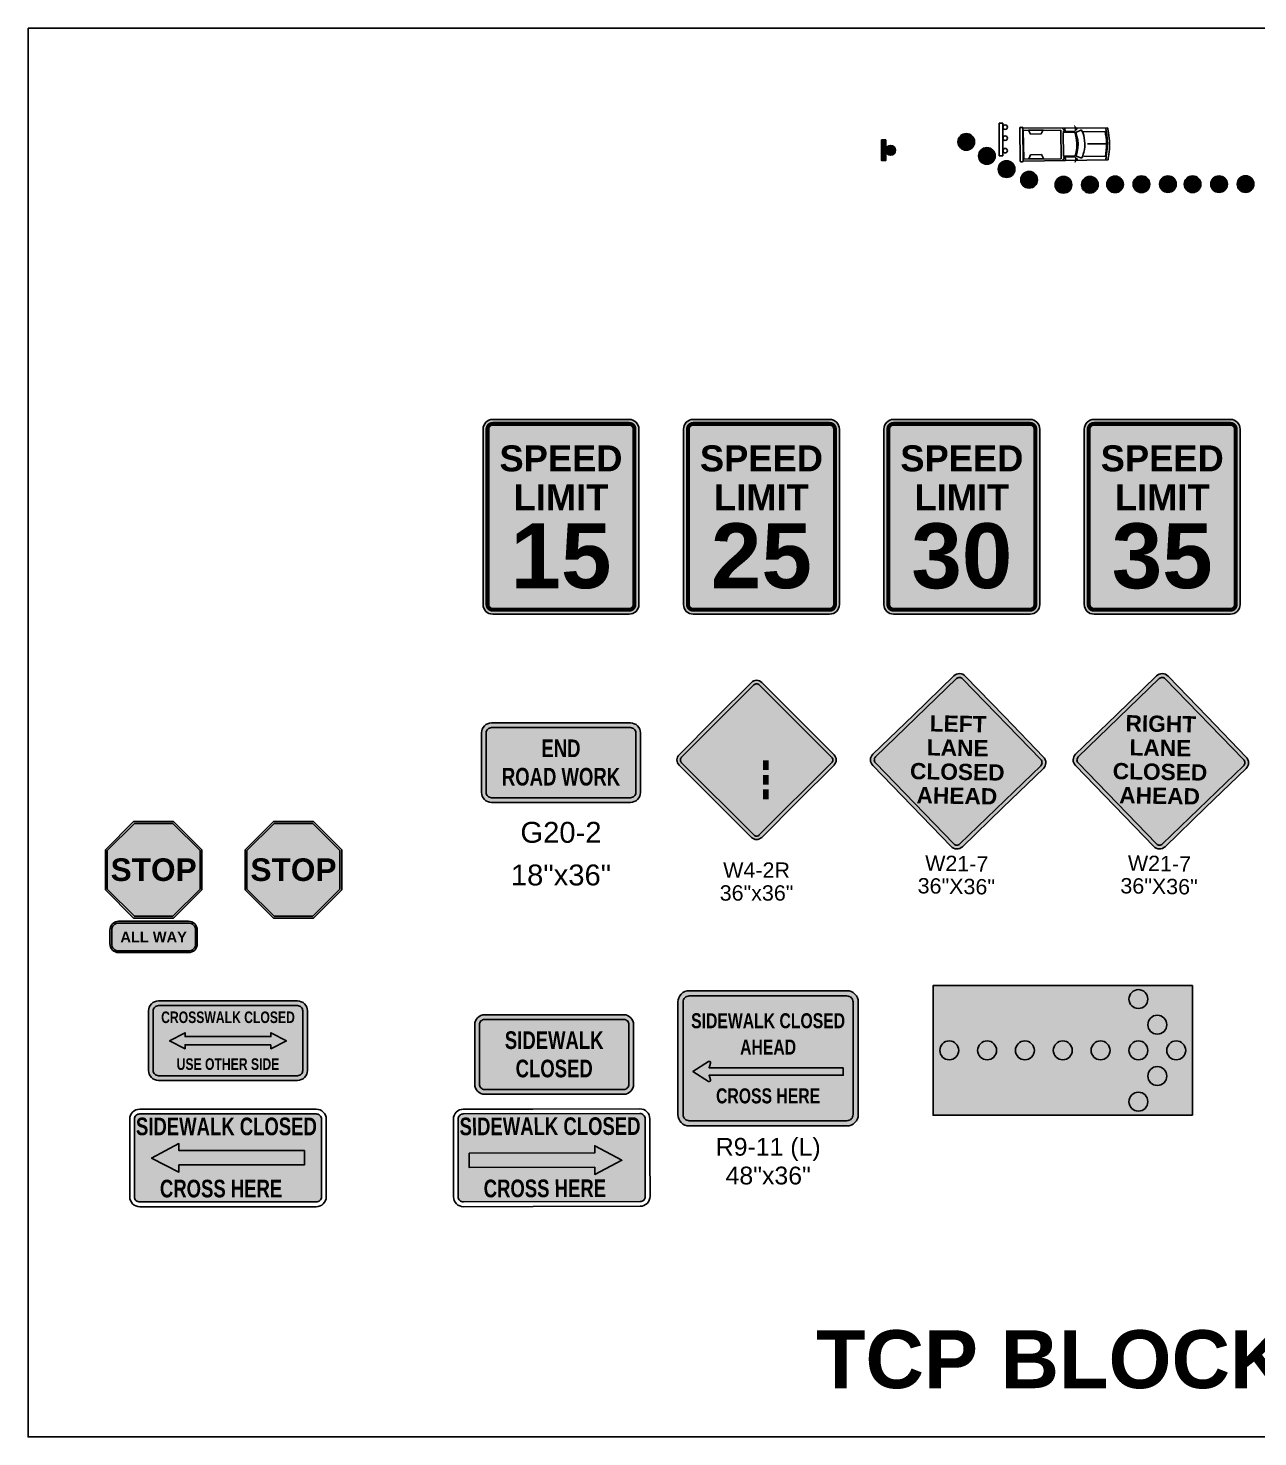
# Model space of a CAD drawing. Header units: inches. Extents: x -12627 to 89034, y -36671 to 6536.
# Drawn here: x -648 to 1472, y -377 to 2053 of the extents above; entities that cross this region are included whole.
import ezdxf
from ezdxf.enums import TextEntityAlignment as Align

# ---------------------------------------------------------------- set-up
doc = ezdxf.new("R2010")
doc.units = ezdxf.units.IN
doc.header["$MEASUREMENT"] = 0
doc.set_wipeout_variables(frame=1)
doc.layers.add('05 (E) Street Markings', color=9, linetype='Continuous', true_color=0xc0c8ca)
doc.layers.add('Traffic Control Plan', color=30, linetype='Continuous')
doc.styles.add('ARIAL', font='arial.ttf')
doc.styles.add('ARIAL BOLD', font='arialbd.ttf')
pattern_1 = [(45, (-129354.1903, 387831.8906), (-0.6331105702, 0.6331105702), [])]

# ---------------------------------------------------------------- blocks, each defined once
blk = doc.blocks.new('END ROAD WORK Orange')
at = {"true_color": 0xff7f00}
h = blk.add_hatch(color=30, dxfattribs=at)
h.dxf.hatch_style = 1
edge = h.paths.add_edge_path()
edge.add_line((0, 0), (-15.75, 0))
edge.add_arc((-15.75, 2.25), 2.25, 180, 270, ccw=False)
edge.add_line((-18, 2.25), (-18, 9))
edge.add_line((-18, 9), (-18, 15.75))
edge.add_arc((-15.75, 15.75), 2.25, 90, 180, ccw=False)
edge.add_line((-15.75, 18), (0, 18))
edge.add_line((0, 18), (15.75, 18))
edge.add_arc((15.75, 15.75), 2.25, 0, 90, ccw=False)
edge.add_line((18, 15.75), (18, 9))
edge.add_line((18, 9), (18, 2.25))
edge.add_arc((15.75, 2.25), 2.25, -90, 0, ccw=False)
edge.add_line((15.75, 0), (0, 0))
at = {"color": 250}
for points in [[(0, 0), (-15.75, 0, -0.414214), (-18, 2.25), (-18, 9), (-18, 15.75, -0.414214), (-15.75, 18), (0, 18), (15.75, 18, -0.414214), (18, 15.75), (18, 9), (18, 2.25, -0.414214), (15.75, 0)], [(15.75, 16.94), (-15.75, 16.94, 0.414214), (-16.94, 15.75), (-16.94, 2.25, 0.414214), (-15.75, 1.06), (15.75, 1.06, 0.414214), (16.94, 2.25), (16.94, 15.75, 0.414214)]]:
    blk.add_lwpolyline(points, format="xyb", close=True, dxfattribs=at)
at = {"color": 250, "style": 'ARIAL BOLD', "width": 0.75}
for s, p in [('END', (0, 10.25)), ('ROAD WORK', (0, 3.82))]:
    blk.add_text(s, height=4, dxfattribs=at).set_placement(p, align=Align.CENTER)
blk.add_wipeout([(-18.86, -2.49), (17.73, -2.49), (17.73, -20.22), (-18.86, -20.22)])
at = {"style": 'ARIAL'}
blk.add_text('G20-2', height=4.732, dxfattribs=at).set_placement((0, -6.78), align=Align.MIDDLE)
blk.add_attdef('SIGN_DIM', text='', height=4.73, dxfattribs=at).set_placement((0, -13.85), align=Align.MIDDLE)
blk = doc.blocks.new('*U20')
h = blk.add_hatch(color=250)
edge = h.paths.add_edge_path()
edge.add_arc((-0.2776, 0.2836), 0.00633, 343.04806, 482.59852)
edge.add_line((-0.281, 0.2889), (-0.3504, 0.2446))
edge.add_line((-0.3504, 0.2446), (-0.281, 0.2002))
edge.add_arc((-0.2776, 0.2056), 0.00633, 237.40148, 376.95194)
edge.add_line((-0.2716, 0.2074), (-0.2777, 0.2277))
edge.add_line((-0.2777, 0.2277), (0.3243, 0.2277))
edge.add_line((0.3243, 0.2277), (0.3243, 0.2614))
edge.add_line((0.3243, 0.2614), (-0.2777, 0.2614))
edge.add_line((-0.2777, 0.2614), (-0.2716, 0.2818))
at = {"color": 250}
blk.add_lwpolyline([(0.3243, 0.2614), (0.3243, 0.2277), (-0.2777, 0.2277), (-0.2716, 0.2074, -0.697288), (-0.281, 0.2002), (-0.3504, 0.2446), (-0.281, 0.2889, -0.697288), (-0.2716, 0.2818), (-0.2777, 0.2614)], format="xyb", close=True, dxfattribs=at)
at = {"color": 250, "style": 'ARIAL BOLD', "width": 0.75}
for s, height, p in [('SIDEWALK CLOSED', 0.067471, (-0.013, 0.4386)), ('AHEAD', 0.06747, (-0.013, 0.3205)), ('CROSS HERE', 0.06747, (-0.013, 0.1012))]:
    blk.add_text(s, height=height, dxfattribs=at).set_placement(p, align=Align.CENTER)
blk.add_wipeout([(-0.3059, 0), (-0.3041, -0.2848), (0.3059, -0.289), (0.3059, 0)])
at = {"true_color": 0xff7f00}
h = blk.add_hatch(color=30, dxfattribs=at)
h.dxf.hatch_style = 1
edge = h.paths.add_edge_path()
edge.add_line((-0.013, 0.6072), (0.3412, 0.6072))
edge.add_arc((0.3412, 0.5566), 0.0506, 0, 90, ccw=False)
edge.add_line((0.3918, 0.5566), (0.3918, 0.3036))
edge.add_line((0.3918, 0.3036), (0.3918, 0.0506))
edge.add_arc((0.3412, 0.0506), 0.0506, -90, 0, ccw=False)
edge.add_line((0.3412, 0), (-0.013, 0))
edge.add_line((-0.013, 0), (-0.3672, 0))
edge.add_arc((-0.3672, 0.0506), 0.0506, 180, 270, ccw=False)
edge.add_line((-0.4178, 0.0506), (-0.4178, 0.3036))
edge.add_line((-0.4178, 0.3036), (-0.4178, 0.5566))
edge.add_arc((-0.3672, 0.5566), 0.0506, 90, 180, ccw=False)
edge.add_line((-0.3672, 0.6072), (-0.013, 0.6072))
at = {"color": 250}
for points in [[(-0.013, 0.6072), (0.3412, 0.6072, -0.414214), (0.3918, 0.5566), (0.3918, 0.3036), (0.3918, 0.0506, -0.414214), (0.3412, 0), (-0.013, 0), (-0.3672, 0, -0.414214), (-0.4178, 0.0506), (-0.4178, 0.3036), (-0.4178, 0.5566, -0.414214), (-0.3672, 0.6072)], [(-0.3672, 0.584), (0.3412, 0.584, -0.414214), (0.3686, 0.5566), (0.3686, 0.0506, -0.414214), (0.3412, 0.0232), (-0.3672, 0.0232, -0.414214), (-0.3946, 0.0506), (-0.3946, 0.5566, -0.414214)]]:
    blk.add_lwpolyline(points, format="xyb", close=True, dxfattribs=at)
at = {"style": 'ARIAL'}
blk.add_text('R9-11 (L)', height=0.07982, dxfattribs=at).set_placement((-0.0125, -0.1037), align=Align.MIDDLE)
blk.add_attdef('SIGN_DIM', text='', height=0.0798, dxfattribs=at).set_placement((-0.0125, -0.2229), align=Align.MIDDLE)
blk = doc.blocks.new('SPEED LIMIT 24x30 R2-1 White')
at = {"true_color": 0xffffff}
h = blk.add_hatch(color=7, dxfattribs=at)
edge = h.paths.add_edge_path()
edge.add_line((12, 1.5), (12, 28.5))
edge.add_arc((10.5, 28.5), 1.5, 0, 90)
edge.add_line((10.5, 30), (-10.5, 30))
edge.add_arc((-10.5, 28.5), 1.5, 90, 180)
edge.add_line((-12, 28.5), (-12, 1.5))
edge.add_arc((-10.5, 1.5), 1.5, 180, 270)
edge.add_line((-10.5, 0), (10.5, 0))
edge.add_arc((10.5, 1.5), 1.5, 270, 360)
blk.add_lwpolyline([(10.5, 30), (0, 30), (-10.5, 30, 0.41421356), (-12, 28.5), (-12, 15), (-12, 1.5, 0.41421356), (-10.5, 0), (0, 0), (10.5, 0, 0.41421356), (12, 1.5), (12, 15), (12, 28.5, 0.41421356)], format="xyb", close=True)
at = {"color": 18, "true_color": 0x000000, "const_width": 0.625}
blk.add_lwpolyline([(10.5, 29.3125), (-10.5, 29.3125, 0.41421356), (-11.3125, 28.5), (-11.3125, 1.5, 0.41421356), (-10.5, 0.6875), (10.5, 0.6875, 0.41421356), (11.3125, 1.5), (11.3125, 28.5, 0.41421356)], format="xyb", close=True, dxfattribs=at)
at = {"color": 18, "true_color": 0x000000, "style": 'ARIAL BOLD'}
for s, p in [('SPEED', (0, 22)), ('LIMIT', (0, 16))]:
    blk.add_text(s, height=4, dxfattribs=at).set_placement(p, align=Align.CENTER)
blk.add_attdef('SPEED', text='', height=10, dxfattribs=at).set_placement((0, 4), align=Align.CENTER)
blk = doc.blocks.new('LANE ENDS Right 36x36 W4-2R Yellow')
at = {"true_color": 0xff7f00}
h = blk.add_hatch(color=30, dxfattribs=at)
h.dxf.hatch_style = 1
edge = h.paths.add_edge_path()
edge.add_line((-1.59, 48.39), (-12.73, 37.25))
edge.add_line((-12.73, 37.25), (-23.86, 26.11))
edge.add_arc((-22.27, 24.52), 2.25, 135, 225)
edge.add_line((-23.86, 22.93), (-12.73, 11.8))
edge.add_line((-12.73, 11.8), (-1.59, 0.66))
edge.add_arc((0, 2.25), 2.25, 225, 315)
edge.add_line((1.59, 0.66), (12.73, 11.8))
edge.add_line((12.73, 11.8), (23.86, 22.93))
edge.add_arc((22.27, 24.52), 2.25, 315, 405)
edge.add_line((23.86, 26.11), (12.73, 37.25))
edge.add_line((12.73, 37.25), (1.59, 48.39))
edge.add_arc((0, 46.8), 2.25, 45, 135)
for points in [[(-9, 36.52), (-9, 12.42), (-5, 12.42), (-5, 36.52)], [(5, 30.18), (5, 36.52), (1, 36.52), (1, 28.52), (5, 24.52), (5, 12.42), (9, 12.42), (9, 26.18)], [(2, 24.42), (2, 21.42), (3.75, 21.42), (3.75, 24.42)], [(2, 19.92), (2, 16.92), (3.75, 16.92), (3.75, 19.92)], [(3.75, 12.42), (3.75, 15.42), (2, 15.42), (2, 12.42)]]:
    blk.add_hatch(color=250).paths.add_polyline_path(points)
at = {"color": 250}
for points in [[(-1.59, 48.39), (-12.73, 37.25), (-23.86, 26.11, 0.414214), (-23.86, 22.93), (-12.73, 11.8), (-1.59, 0.66, 0.414214), (1.59, 0.66), (12.73, 11.8), (23.86, 22.93, 0.414214), (23.86, 26.11), (12.73, 37.25), (1.59, 48.39, 0.414214)], [(0.84, 1.41), (23.11, 23.68, 0.414214), (23.11, 25.36), (0.84, 47.64, 0.414214), (-0.84, 47.64), (-23.11, 25.36, 0.414214), (-23.11, 23.68), (-0.84, 1.41, 0.414214)]]:
    blk.add_lwpolyline(points, format="xyb", close=True, dxfattribs=at)
blk.add_wipeout([(-20.66, -2.88), (22.01, -2.88), (22.01, -24.31), (-20.66, -24.31)])
at = {"style": 'ARIAL'}
for tag, p in [('SIGN_NO.', (0, -9.38)), ('SIGN_DIM', (0, -16.45))]:
    blk.add_attdef(tag, text='', height=4.73, dxfattribs=at).set_placement(p, align=Align.MIDDLE)
blk = doc.blocks.new('A$C67FC5949')
at = {"true_color": 0xff7f00}
h = blk.add_hatch(color=30, dxfattribs=at)
h.dxf.hatch_style = 1
edge = h.paths.add_edge_path()
edge.add_line((0, -137), (-119.9, -137))
edge.add_arc((-119.9, -119.9), 17.1, 180, 270, ccw=False)
edge.add_line((-137, -119.9), (-137, -68.5))
edge.add_line((-137, -68.5), (-137, -17.1))
edge.add_arc((-119.9, -17.1), 17.1, 90, 180, ccw=False)
edge.add_line((-119.9, 0), (0, 0))
edge.add_line((0, 0), (119.9, 0))
edge.add_arc((119.9, -17.1), 17.1, 0, 90, ccw=False)
edge.add_line((137, -17.1), (137, -68.5))
edge.add_line((137, -68.5), (137, -119.9))
edge.add_arc((119.9, -119.9), 17.1, -90, 0, ccw=False)
edge.add_line((119.9, -137), (0, -137))
at = {"color": 250}
for points in [[(0, -137), (-119.9, -137, -0.414214), (-137, -119.9), (-137, -68.5), (-137, -17.1, -0.414214), (-119.9, 0), (0, 0), (119.9, 0, -0.414214), (137, -17.1), (137, -68.5), (137, -119.9, -0.414214), (119.9, -137)], [(119.9, -8.1), (-119.9, -8.1, 0.414214), (-128.9, -17.1), (-128.9, -119.9, 0.414214), (-119.9, -128.9), (119.9, -128.9, 0.414214), (128.9, -119.9), (128.9, -17.1, 0.414214)]]:
    blk.add_lwpolyline(points, format="xyb", close=True, dxfattribs=at)
at = {"color": 250, "style": 'ARIAL BOLD', "width": 0.75}
for s, p in [('SIDEWALK', (0, -59)), ('CLOSED', (0, -107.9))]:
    blk.add_text(s, height=30.45, dxfattribs=at).set_placement(p, align=Align.CENTER)
blk = doc.blocks.new('LEFT LANE CLOSED')
at = {"color": 250}
blk.add_lwpolyline([(0.4, -279.9), (140.1, -144.9, 0.414214), (140.2, -134.5), (5.3, 5.1, 0.414214), (-5.1, 5.3), (-144.7, -129.7, 0.414214), (-144.9, -140.1), (-9.9, -279.7, 0.414214)], format="xyb", close=True, dxfattribs=at)
at = {"color": 250, "style": 'ARIAL BOLD'}
for s, p in [('LEFT', (-2.4, -72.6)), ('LANE', (-3.1, -114)), ('CLOSED', (-3.8, -155.4)), ('AHEAD', (-4.5, -196.8))]:
    blk.add_text(s, height=28, rotation=359.0266, dxfattribs=at).set_placement(p, align=Align.MIDDLE)
blk.add_wipeout([(75.8, -296.2), (-88.9, -296.3), (-88.9, -381.3), (75.9, -381.2)])
at = {"true_color": 0xff7f00}
h = blk.add_hatch(color=30, dxfattribs=at)
h.dxf.hatch_style = 1
edge = h.paths.add_edge_path()
edge.add_line((-9.6, 10), (-79.5, -57.5))
edge.add_line((-79.5, -57.5), (-149.3, -125))
edge.add_arc((-139.6, -135), 13.9, 134.0266, 224.0266)
edge.add_line((-149.6, -144.6), (-82.1, -214.4))
edge.add_line((-82.1, -214.4), (-14.6, -284.2))
edge.add_arc((-4.7, -274.6), 13.9, 224.0266, 314.0266)
edge.add_line((5, -284.6), (74.8, -217.1))
edge.add_line((74.8, -217.1), (144.6, -149.6))
edge.add_arc((135, -139.6), 13.9, 314.0266, 404.0266)
edge.add_line((144.9, -130), (77.5, -60.2))
edge.add_line((77.5, -60.2), (10, 9.6))
edge.add_arc((0, 0), 13.9, 44.0266, 134.0266)
at = {"color": 250}
blk.add_lwpolyline([(-9.6, 10), (-79.5, -57.5), (-149.3, -125, 0.414214), (-149.6, -144.6), (-82.1, -214.4), (-14.6, -284.2, 0.414214), (5, -284.6), (74.8, -217.1), (144.6, -149.6, 0.414214), (144.9, -130), (77.5, -60.2), (10, 9.6, 0.414214)], format="xyb", close=True, dxfattribs=at)
at = {"style": 'ARIAL'}
for tag, p in [('W9-3R', (-4.8, -313.4)), ('36"X36"', (-5.5, -352.9))]:
    blk.add_attdef(tag, text='', height=26.5, rotation=359.0266, dxfattribs=at).set_placement(p, align=Align.MIDDLE)
blk = doc.blocks.new('traffic cone')
at = {"color": 30, "linetype": 'Continuous', "true_color": 0xff7f00}
for p, q in [((-1.11, 0.01), (-0.01, 1.11)), ((-1.11, -0.11), (0.11, 1.11)), ((-1.1, 0.15), (-0.15, 1.1)), ((-1.09, -0.23), (0.23, 1.09)), ((-1.07, 0.32), (-0.32, 1.07)), ((-1.06, -0.33), (0.33, 1.06)), ((-1.03, -0.43), (0.43, 1.03)), ((-0.99, -0.52), (0.52, 0.99)), ((-0.97, 0.55), (-0.55, 0.97)), ((-0.94, -0.6), (0.6, 0.94)), ((-0.88, -0.68), (0.68, 0.88)), ((-0.82, -0.75), (0.75, 0.82)), ((-0.76, -0.81), (0.81, 0.76)), ((-0.69, -0.88), (0.88, 0.69)), ((-0.61, -0.93), (0.93, 0.61)), ((-0.53, -0.98), (0.98, 0.53)), ((-0.44, -1.02), (1.02, 0.44)), ((-0.35, -1.06), (1.06, 0.35)), ((-0.24, -1.09), (1.09, 0.24)), ((-0.13, -1.11), (1.11, 0.13)), ((-0.01, -1.11), (1.11, 0.01)), ((0.13, -1.11), (1.11, -0.13)), ((0.29, -1.07), (1.07, -0.29)), ((0.51, -0.99), (0.99, -0.51))]:
    blk.add_line(p, q, dxfattribs=at)
blk.add_circle((0, 0), 1.11)
blk = doc.blocks.new('car')
for points in [[(-1.81, 6.17), (-1.81, 7.95), (-2.2, 8.34), (-2.78, 7.8), (-1.97, 7.89), (-1.97, 6.17)], [(1.76, 6.17), (1.76, 7.95), (2.15, 8.34), (2.73, 7.8), (1.92, 7.89), (1.92, 6.17)]]:
    blk.add_hatch(color=256).paths.add_polyline_path(points)
for p, q in [((-2.33, 12.62), (-2.38, 0.43)), ((-1.81, 12.26), (-1.81, 9.14)), ((-0.02, 12.43), (-0.02, 9.71)), ((1.71, 9.06), (1.71, 12.27)), ((2.38, 0.43), (2.27, 12.62)), ((-2.07, 8.85), (-1.75, 8.07)), ((1.65, 8.06), (2.01, 8.85)), ((-2.29, 6.49), (-1.83, 6.49)), ((-1.83, 6.49), (-2.29, 6.11)), ((-1.73, 7.91), (-1.73, 6.22)), ((-1.73, 6.22), (1.67, 6.22)), ((1.67, 6.22), (1.67, 7.89)), ((2.29, 6.49), (1.82, 6.49)), ((1.82, 6.49), (2.29, 6.11)), ((2.02, 5.9), (-2.11, 5.9)), ((-2.11, 5.9), (-2.11, 0.5)), ((2.02, 0.5), (2.02, 5.9)), ((-2.06, 1.24), (-2.06, 3.34)), ((-2.06, 3.34), (-1.47, 3.07)), ((-1.47, 3.07), (-1.47, 1.51)), ((2.08, 3.34), (1.49, 3.07)), ((1.49, 3.07), (1.49, 1.51)), ((2.08, 1.24), (2.08, 3.34)), ((-2.48, 0.28), (-2.48, 0.16)), ((2.33, 0.43), (-2.33, 0.43)), ((-2.33, 0), (2.33, 0)), ((-2.11, 0.5), (2.02, 0.5)), ((-1.47, 1.51), (-2.06, 1.24)), ((1.49, 1.51), (2.08, 1.24)), ((2.48, 0.16), (2.48, 0.28))]:
    blk.add_line(p, q)
for centre, start, end in [((-2.33, 0.28), 90.105, 179.8154), ((-2.33, 0.16), 180.2984, 269.8607), ((2.33, 0.28), 0.1509, 89.7695), ((2.33, 0.16), 270.2648, 359.7352)]:
    blk.add_arc(centre, 0.156, start, end)
for points in [[(-0.05, 12.88), (-1.05, 12.88), (-2.33, 12.62), (-2.33, 12.62)], [(0.03, 12.55), (-0.97, 12.55), (-2.25, 12.3), (-2.25, 12.3)], [(-0.02, 12.43), (-0.63, 12.43), (-1.34, 12.33), (-1.81, 12.26)], [(2.27, 12.62), (2.27, 12.62), (1.01, 12.88), (-0.05, 12.88)], [(1.71, 12.27), (1.26, 12.34), (0.59, 12.43), (-0.02, 12.43)], [(2.3, 12.3), (2.3, 12.3), (1.08, 12.55), (0.03, 12.55)], [(0.03, 9.31), (-1.23, 9.31), (-2.07, 8.85), (-2.07, 8.85)], [(-1.75, 8.07), (-1.75, 8.07), (-0.69, 8.34), (0, 8.34)], [(0.02, 8.18), (-0.67, 8.18), (-1.73, 7.91), (-1.73, 7.91)], [(0, 8.34), (0.68, 8.34), (1.65, 8.06), (1.65, 8.06)], [(1.67, 7.89), (1.67, 7.89), (0.7, 8.18), (0.02, 8.18)], [(2.01, 8.85), (2.01, 8.85), (1.29, 9.31), (0.03, 9.31)]]:
    blk.add_open_spline(points, degree=3)
blk = doc.blocks.new('A$Cf78e7df8')
for p, q in [((-2.15, 0.87), (2.52, 0.87)), ((-2.15, 0.32), (-2.15, 0.87)), ((2.52, 0.32), (-2.15, 0.32)), ((2.52, 0.87), (2.52, 0.32))]:
    blk.add_line(p, q)
for centre in [(-1.59, 0), (0, 0), (1.8, 0)]:
    blk.add_circle(centre, 0.328)
blk = doc.blocks.new('Arrow Board Double Full')
h = blk.add_hatch(color=250)
h.dxf.hatch_style = 1
h.paths.add_polyline_path([(-48, 48), (48, 48), (48, 0), (-48, 0)])
at = {"true_color": 0xffff00}
h = blk.add_hatch(color=2, dxfattribs=at)
edge = h.paths.add_edge_path()
edge.add_arc((-28, 43), 3.5, 191.4592, 452.8423)
edge.add_arc((-28, 43), 3.5, 92.8423, 191.4592)
h = blk.add_hatch(color=2, dxfattribs=at)
edge = h.paths.add_edge_path()
edge.add_arc((-35, 33.5), 3.5, 191.4592, 452.8423)
edge.add_arc((-35, 33.5), 3.5, 92.8423, 191.4592)
h = blk.add_hatch(color=2, dxfattribs=at)
edge = h.paths.add_edge_path()
edge.add_arc((-42, 24), 3.5, 191.4592, 452.8423)
edge.add_arc((-42, 24), 3.5, 92.8423, 191.4592)
h = blk.add_hatch(color=2, dxfattribs=at)
edge = h.paths.add_edge_path()
edge.add_arc((-28, 24), 3.5, 191.4592, 452.8423)
edge.add_arc((-28, 24), 3.5, 92.8423, 191.4592)
h = blk.add_hatch(color=2, dxfattribs=at)
edge = h.paths.add_edge_path()
edge.add_arc((-14, 24), 3.5, 191.4592, 452.8423)
edge.add_arc((-14, 24), 3.5, 92.8423, 191.4592)
h = blk.add_hatch(color=2, dxfattribs=at)
edge = h.paths.add_edge_path()
edge.add_arc((0, 24), 3.5, 191.4592, 452.8423)
edge.add_arc((0, 24), 3.5, 92.8423, 191.4592)
h = blk.add_hatch(color=2, dxfattribs=at)
edge = h.paths.add_edge_path()
edge.add_arc((14, 24), 3.5, 191.4592, 452.8423)
edge.add_arc((14, 24), 3.5, 92.8423, 191.4592)
h = blk.add_hatch(color=2, dxfattribs=at)
edge = h.paths.add_edge_path()
edge.add_arc((28, 24), 3.5, 191.4592, 452.8423)
edge.add_arc((28, 24), 3.5, 92.8423, 191.4592)
h = blk.add_hatch(color=2, dxfattribs=at)
edge = h.paths.add_edge_path()
edge.add_arc((42, 24), 3.5, 191.4592, 452.8423)
edge.add_arc((42, 24), 3.5, 92.8423, 191.4592)
h = blk.add_hatch(color=2, dxfattribs=at)
edge = h.paths.add_edge_path()
edge.add_arc((-35, 14.5), 3.5, 191.4592, 452.8423)
edge.add_arc((-35, 14.5), 3.5, 92.8423, 191.4592)
h = blk.add_hatch(color=2, dxfattribs=at)
edge = h.paths.add_edge_path()
edge.add_arc((-28, 5), 3.5, 191.4592, 452.8423)
edge.add_arc((-28, 5), 3.5, 92.8423, 191.4592)
blk.add_lwpolyline([(-48, 48), (48, 48), (48, 0), (-48, 0)], close=True)
at = {"color": 2, "true_color": 0xffff00}
for centre in [(-28, 43), (-35, 33.5), (-42, 24), (-28, 24), (-14, 24), (0, 24), (14, 24), (28, 24), (42, 24), (-35, 14.5), (-28, 5)]:
    blk.add_circle(centre, 3.5, dxfattribs=at)
blk = doc.blocks.new('RIGHT LANE CLOSED AHEAD')
at = {"color": 250}
blk.add_lwpolyline([(0.4, -279.9), (140.1, -144.9, 0.414214), (140.2, -134.5), (5.3, 5.1, 0.414214), (-5.1, 5.3), (-144.7, -129.7, 0.414214), (-144.9, -140.1), (-9.9, -279.7, 0.414214)], format="xyb", close=True, dxfattribs=at)
at = {"color": 250, "style": 'ARIAL BOLD'}
for s, p in [('RIGHT', (-2.4, -72.6)), ('LANE', (-3.1, -114)), ('CLOSED', (-3.8, -155.4)), ('AHEAD', (-4.5, -196.8))]:
    blk.add_text(s, height=28, rotation=359.0266, dxfattribs=at).set_placement(p, align=Align.MIDDLE)
blk.add_wipeout([(75.8, -296.2), (-88.9, -296.3), (-88.9, -381.3), (75.9, -381.2)])
at = {"true_color": 0xff7f00}
h = blk.add_hatch(color=30, dxfattribs=at)
h.dxf.hatch_style = 1
edge = h.paths.add_edge_path()
edge.add_line((-9.6, 10), (-79.5, -57.5))
edge.add_line((-79.5, -57.5), (-149.3, -125))
edge.add_arc((-139.6, -135), 13.9, 134.0266, 224.0266)
edge.add_line((-149.6, -144.6), (-82.1, -214.4))
edge.add_line((-82.1, -214.4), (-14.6, -284.2))
edge.add_arc((-4.7, -274.6), 13.9, 224.0266, 314.0266)
edge.add_line((5, -284.6), (74.8, -217.1))
edge.add_line((74.8, -217.1), (144.6, -149.6))
edge.add_arc((135, -139.6), 13.9, 314.0266, 404.0266)
edge.add_line((144.9, -130), (77.5, -60.2))
edge.add_line((77.5, -60.2), (10, 9.6))
edge.add_arc((0, 0), 13.9, 44.0266, 134.0266)
at = {"color": 250}
blk.add_lwpolyline([(-9.6, 10), (-79.5, -57.5), (-149.3, -125, 0.414214), (-149.6, -144.6), (-82.1, -214.4), (-14.6, -284.2, 0.414214), (5, -284.6), (74.8, -217.1), (144.6, -149.6, 0.414214), (144.9, -130), (77.5, -60.2), (10, 9.6, 0.414214)], format="xyb", close=True, dxfattribs=at)
at = {"style": 'ARIAL'}
for tag, p in [('W9-3R', (-4.8, -313.4)), ('36"X36"', (-5.5, -352.9))]:
    blk.add_attdef(tag, text='', height=26.5, rotation=359.0266, dxfattribs=at).set_placement(p, align=Align.MIDDLE)
blk = doc.blocks.new('A$C168D1535')
at = {"true_color": 0xff7f00}
h = blk.add_hatch(color=30, dxfattribs=at)
h.dxf.hatch_style = 1
h.paths.add_polyline_path([(157.5, -160, 0.414214), (166.6, -151), (166.6, -17.1, 0.414214), (157.5, -8.1), (-146.9, -8.1, 0.414214), (-156, -17.1), (-156, -151, 0.414214), (-146.9, -160)])
at = {"true_color": 0x000000}
h = blk.add_hatch(color=18, dxfattribs=at)
h.dxf.hatch_style = 1
h.paths.add_polyline_path([(79.5, -100.5), (79.5, -112.8), (126.5, -88.7), (79.5, -63.6), (79.5, -75.7), (-137, -75.7), (-137, -100.5)])
at = {"color": 250}
for points in [[(-27, -168.1), (-146.9, -168.1, -0.414214), (-164.1, -151), (-164.1, -80.5), (-164.1, -17.1, -0.414214), (-146.9, 0), (-27, 0), (157.5, 0, -0.414214), (174.7, -17.1), (174.7, -80.5), (174.7, -151, -0.414214), (157.5, -168.1)], [(157.5, -8.1), (-146.9, -8.1, 0.414214), (-156, -17.1), (-156, -151, 0.414214), (-146.9, -160), (157.5, -160, 0.414214), (166.6, -151), (166.6, -17.1, 0.414214)]]:
    blk.add_lwpolyline(points, format="xyb", close=True, dxfattribs=at)
blk.add_lwpolyline([(-137, -75.7), (79.5, -75.7), (79.5, -63.6), (126.5, -88.7), (79.5, -112.8), (79.5, -100.5), (-137, -100.5)], close=True, dxfattribs=at)
at = {"color": 250, "style": 'ARIAL BOLD', "width": 0.75}
for s, height, p in [('SIDEWALK CLOSED', 30.451, (2.6, -44.9)), ('CROSS HERE', 30.45, (-6.6, -152))]:
    blk.add_text(s, height=height, dxfattribs=at).set_placement(p, align=Align.CENTER)
blk = doc.blocks.new('SD_CL_CR_LEFT')
at = {"true_color": 0xff7f00}
h = blk.add_hatch(color=30, dxfattribs=at)
h.dxf.hatch_style = 1
h.paths.add_polyline_path([(152.2, -151.9, 0.414214), (161.3, -142.9), (161.3, -9, 0.414214), (152.2, 0), (-152.2, 0, 0.414214), (-161.3, -9), (-161.3, -142.9, 0.414214), (-152.2, -151.9)])
at = {"true_color": 0x000000}
h = blk.add_hatch(color=18, dxfattribs=at)
h.dxf.hatch_style = 1
h.paths.add_polyline_path([(-84.7, -88.1), (-84.7, -100.4), (-131.8, -76.2), (-84.7, -51.1), (-84.7, -63.3), (131.8, -63.3), (131.8, -88.1)])
at = {"color": 250}
for points in [[(-32.3, -160), (-152.2, -160, -0.414214), (-169.4, -142.9), (-169.4, -72.4), (-169.4, -9, -0.414214), (-152.2, 8.1), (-32.3, 8.1), (152.2, 8.1, -0.414214), (169.4, -9), (169.4, -72.4), (169.4, -142.9, -0.414214), (152.2, -160)], [(152.2, 0), (-152.2, 0, 0.414214), (-161.3, -9), (-161.3, -142.9, 0.414214), (-152.2, -151.9), (152.2, -151.9, 0.414214), (161.3, -142.9), (161.3, -9, 0.414214)]]:
    blk.add_lwpolyline(points, format="xyb", close=True, dxfattribs=at)
blk.add_lwpolyline([(131.8, -63.3), (-84.7, -63.3), (-84.7, -51.1), (-131.8, -76.2), (-84.7, -100.4), (-84.7, -88.1), (131.8, -88.1)], close=True, dxfattribs=at)
at = {"color": 250, "style": 'ARIAL BOLD', "width": 0.75}
for s, height, p in [('SIDEWALK CLOSED', 30.451, (-2.7, -36.8)), ('CROSS HERE', 30.45, (-11.9, -144))]:
    blk.add_text(s, height=height, dxfattribs=at).set_placement(p, align=Align.CENTER)
blk = doc.blocks.new('CROSSWALK_CLOSED_SIGN')
at = {"true_color": 0xff7f00}
h = blk.add_hatch(color=30, dxfattribs=at)
h.dxf.hatch_style = 1
edge = h.paths.add_edge_path()
edge.add_line((0, -68.5), (-119.9, -68.5))
edge.add_arc((-119.9, -51.4), 17.1, 180, 270, ccw=False)
edge.add_line((-137, -51.4), (-137, 0))
edge.add_line((-137, 0), (-137, 51.4))
edge.add_arc((-119.9, 51.4), 17.1, 90, 180, ccw=False)
edge.add_line((-119.9, 68.5), (0, 68.5))
edge.add_line((0, 68.5), (119.9, 68.5))
edge.add_arc((119.9, 51.4), 17.1, 0, 90, ccw=False)
edge.add_line((137, 51.4), (137, 0))
edge.add_line((137, 0), (137, -51.4))
edge.add_arc((119.9, -51.4), 17.1, -90, 0, ccw=False)
edge.add_line((119.9, -68.5), (0, -68.5))
at = {"layer": '05 (E) Street Markings', "true_color": 0x000000}
h = blk.add_hatch(color=18, dxfattribs=at)
h.dxf.hatch_style = 1
h.paths.add_polyline_path([(74.1, -6.9), (-74.1, -6.9), (-74.1, -13.9), (-100.6, -0.3), (-74.1, 13.8), (-74.1, 7), (74.1, 7), (74.1, 13.8), (100.6, -0.3), (74.1, -13.9)])
at = {"color": 250}
for points in [[(0, -68.5), (-119.9, -68.5, -0.414214), (-137, -51.4), (-137, 0), (-137, 51.4, -0.414214), (-119.9, 68.5), (0, 68.5), (119.9, 68.5, -0.414214), (137, 51.4), (137, 0), (137, -51.4, -0.414214), (119.9, -68.5)], [(119.9, 60.4), (-119.9, 60.4, 0.414214), (-128.9, 51.4), (-128.9, -51.4, 0.414214), (-119.9, -60.4), (119.9, -60.4, 0.414214), (128.9, -51.4), (128.9, 51.4, 0.414214)]]:
    blk.add_lwpolyline(points, format="xyb", close=True, dxfattribs=at)
blk.add_lwpolyline([(74.1, -6.9), (-74.1, -6.9), (-74.1, -13.9), (-100.6, -0.3), (-74.1, 13.8), (-74.1, 7), (74.1, 7), (74.1, 13.8), (100.6, -0.3), (74.1, -13.9)], close=True, dxfattribs=at)
at = {"color": 250, "style": 'ARIAL BOLD', "width": 0.75}
for s, p in [('CROSSWALK CLOSED', (0, 40.4)), ('USE OTHER SIDE', (0, -40.4))]:
    blk.add_text(s, height=20, dxfattribs=at).set_placement(p, align=Align.MIDDLE_CENTER)
blk = doc.blocks.new('STOP_SIGN')
at = {"layer": '05 (E) Street Markings'}
h = blk.add_hatch(color=7, dxfattribs=at)
h.dxf.hatch_style = 1
h.paths.add_polyline_path([(-11.07, 26.72), (-26.72, 11.07), (-26.72, -11.07), (-11.07, -26.72), (11.07, -26.72), (26.72, -11.07), (26.72, 11.07), (11.07, 26.72)], flags=16)
h.paths.add_polyline_path([(-11.48, 27.72), (-27.72, 11.48), (-27.72, -11.48), (-11.48, -27.72), (11.48, -27.72), (27.72, -11.48), (27.72, 11.48), (11.48, 27.72)])
h = blk.add_hatch(color=1, dxfattribs=at)
h.dxf.hatch_style = 1
h.paths.add_polyline_path([(-11.07, 26.72), (-26.72, 11.07), (-26.72, -11.07), (-11.07, -26.72), (11.07, -26.72), (26.72, -11.07), (26.72, 11.07), (11.07, 26.72)])
for points in [[(-11.48, 27.72), (-27.72, 11.48), (-27.72, -11.48), (-11.48, -27.72), (11.48, -27.72), (27.72, -11.48), (27.72, 11.48), (11.48, 27.72)], [(-11.07, 26.72), (-26.72, 11.07), (-26.72, -11.07), (-11.07, -26.72), (11.07, -26.72), (26.72, -11.07), (26.72, 11.07), (11.07, 26.72)]]:
    blk.add_lwpolyline(points, close=True)
at = {"color": 7, "insert": (0, 0), "char_height": 13, "attachment_point": 5, "style": 'ARIAL BOLD'}
blk.add_mtext_dynamic_manual_height_columns('STOP', width=186.7601, gutter_width=50, heights=[0], dxfattribs=at)
blk = doc.blocks.new('STOP_SIGN_ALL_WAY')
at = {"layer": '05 (E) Street Markings'}
h = blk.add_hatch(color=7, dxfattribs=at)
h.dxf.hatch_style = 1
h.paths.add_polyline_path([(-11.07, 26.72), (-26.72, 11.07), (-26.72, -11.07), (-11.07, -26.72), (11.07, -26.72), (26.72, -11.07), (26.72, 11.07), (11.07, 26.72)], flags=16)
h.paths.add_polyline_path([(-11.48, 27.72), (-27.72, 11.48), (-27.72, -11.48), (-11.48, -27.72), (11.48, -27.72), (27.72, -11.48), (27.72, 11.48), (11.48, 27.72)])
h = blk.add_hatch(color=1, dxfattribs=at)
h.dxf.hatch_style = 1
h.paths.add_polyline_path([(-11.07, 26.72), (-26.72, 11.07), (-26.72, -11.07), (-11.07, -26.72), (11.07, -26.72), (26.72, -11.07), (26.72, 11.07), (11.07, 26.72)])
h = blk.add_hatch(color=7, dxfattribs=at)
h.dxf.hatch_style = 1
edge = h.paths.add_edge_path(flags=16)
edge.add_line((-24.09, -42.61), (-24.09, -34.61))
edge.add_arc((-20.09, -34.61), 4, 90, 180, ccw=False)
edge.add_line((-20.09, -30.61), (20.09, -30.61))
edge.add_arc((20.09, -34.61), 4, 0, 90, ccw=False)
edge.add_line((24.09, -34.61), (24.09, -42.61))
edge.add_arc((20.09, -42.61), 4, -90, 0, ccw=False)
edge.add_line((20.09, -46.61), (-20.09, -46.61))
edge.add_arc((-20.09, -42.61), 4, 180, 270, ccw=False)
edge = h.paths.add_edge_path()
edge.add_line((-25.09, -42.61), (-25.09, -34.61))
edge.add_arc((-20.09, -34.61), 5, 90, 180, ccw=False)
edge.add_line((-20.09, -29.61), (20.09, -29.61))
edge.add_arc((20.09, -34.61), 5, 0, 90, ccw=False)
edge.add_line((25.09, -34.61), (25.09, -42.61))
edge.add_arc((20.09, -42.61), 5, -90, 0, ccw=False)
edge.add_line((20.09, -47.61), (-20.09, -47.61))
edge.add_arc((-20.09, -42.61), 5, 180, 270, ccw=False)
h = blk.add_hatch(color=1, dxfattribs=at)
h.dxf.hatch_style = 1
edge = h.paths.add_edge_path()
edge.add_line((-24.09, -42.61), (-24.09, -34.61))
edge.add_arc((-20.09, -34.61), 4, 90, 180, ccw=False)
edge.add_line((-20.09, -30.61), (20.09, -30.61))
edge.add_arc((20.09, -34.61), 4, 0, 90, ccw=False)
edge.add_line((24.09, -34.61), (24.09, -42.61))
edge.add_arc((20.09, -42.61), 4, -90, 0, ccw=False)
edge.add_line((20.09, -46.61), (-20.09, -46.61))
edge.add_arc((-20.09, -42.61), 4, 180, 270, ccw=False)
for points in [[(-11.48, 27.72), (-27.72, 11.48), (-27.72, -11.48), (-11.48, -27.72), (11.48, -27.72), (27.72, -11.48), (27.72, 11.48), (11.48, 27.72)], [(-11.07, 26.72), (-26.72, 11.07), (-26.72, -11.07), (-11.07, -26.72), (11.07, -26.72), (26.72, -11.07), (26.72, 11.07), (11.07, 26.72)]]:
    blk.add_lwpolyline(points, close=True)
for points in [[(-25.09, -42.61), (-25.09, -34.61, -0.414214), (-20.09, -29.61), (20.09, -29.61, -0.414214), (25.09, -34.61), (25.09, -42.61, -0.414214), (20.09, -47.61), (-20.09, -47.61, -0.414214)], [(-24.09, -42.61), (-24.09, -34.61, -0.414214), (-20.09, -30.61), (20.09, -30.61, -0.414214), (24.09, -34.61), (24.09, -42.61, -0.414214), (20.09, -46.61), (-20.09, -46.61, -0.414214)]]:
    blk.add_lwpolyline(points, format="xyb", close=True)
at = {"color": 7, "attachment_point": 5, "style": 'ARIAL BOLD'}
for s, insert, char_height in [('STOP', (0, 0), 13), ('ALL WAY', (0, -38.61), 6)]:
    blk.add_mtext_dynamic_manual_height_columns(s, width=186.7601, gutter_width=50, heights=[0], dxfattribs=dict(at, insert=insert, char_height=char_height))
blk = doc.blocks.new('BARRICADE (SIGN)')
at = {"true_color": 0x939598}
h = blk.add_hatch(dxfattribs=at)
h.set_pattern_fill('ANSI31', color=252, scale=7.162828)
h.set_pattern_definition(pattern_1)
h.paths.add_polyline_path([(-15.7, 17.8), (-15.7, -17.8), (-8.5, -17.8), (-8.5, 17.8)])
h = blk.add_hatch(dxfattribs=at)
h.set_pattern_fill('ANSI31', color=252, scale=7.162828)
h.set_pattern_definition(pattern_1)
edge = h.paths.add_edge_path()
edge.add_arc((0, 0), 8.46, 0, 360)
blk.add_lwpolyline([(-15.7, 17.8), (-15.7, -17.8), (-8.5, -17.8), (-8.5, 17.8)], close=True)
blk.add_circle((0, 0), 8.46)

msp = doc.modelspace()

# ---------------------------------------------------------------- block references
at = {"xscale": 3, "yscale": 3, "zscale": 3}
for name, p in [('STOP_SIGN_ALL_WAY', (-431.7, 600.9)), ('STOP_SIGN', (-190.6, 600.9))]:
    msp.add_blockref(name, p, dxfattribs=at)
for name, p in [('CROSSWALK_CLOSED_SIGN', (-303.5, 306.2)), ('A$C67FC5949', (258.9, 350.9)), ('SD_CL_CR_LEFT', (-303.5, 179.9))]:
    msp.add_blockref(name, p)
at = {"rotation": 0.1158308365639624}
msp.add_blockref('A$C168D1535', (249.1, 188.3), dxfattribs=at)
at = {"layer": 'Traffic Control Plan'}
for name, p, xscale, yscale, zscale, rotation in [('traffic cone', (969.4, 1856.4), -12.93139230542362, 12.93139230542361, 12.93139230542361, 89.7602195512676), ('A$Cf78e7df8', (1036.4, 1862.8), -12, 12, 12, 89.76021954493979), ('car', (1062, 1851.7), -12, 12, 12, 270.7101605928512), ('traffic cone', (1004.9, 1832.1), -12.93139230542362, 12.93139230542361, 12.93139230542361, 89.7602195512676), ('traffic cone', (1038.8, 1809.4), -12.93139230542362, 12.93139230542361, 12.93139230542361, 89.7602195512676), ('traffic cone', (1077.7, 1791), -12.93139230542362, 12.93139230542361, 12.93139230542361, 89.7602195512676), ('traffic cone', (1317.1, 1783.5), 12.93139230542361, 12.93139230542361, 12.93139230542361, 269.7602195512677), ('traffic cone', (1405.1, 1783.5), 12.93139230542361, 12.93139230542361, 12.93139230542361, 269.7602195512677), ('traffic cone', (1450.8, 1783.7), 12.93139230542361, 12.93139230542361, 12.93139230542361, 269.7602195512677), ('traffic cone', (1136.9, 1782.4), 12.93139230542361, 12.93139230542361, 12.93139230542361, 269.7602195512677), ('traffic cone', (1182.5, 1782.5), 12.93139230542361, 12.93139230542361, 12.93139230542361, 269.7602195512677), ('traffic cone', (1225.9, 1783.2), 12.93139230542361, 12.93139230542361, 12.93139230542361, 269.7602195512677), ('traffic cone', (1271.4, 1783.4), 12.93139230542361, 12.93139230542361, 12.93139230542361, 269.7602195512677), ('traffic cone', (1359.6, 1783.4), 12.93139230542361, 12.93139230542361, 12.93139230542361, 269.7602195512677), ('Arrow Board Double Full', (1135.7, 401.3), 4.658006102881655, 4.658006102881655, 4.658006102881655, 179.9999999999999)]:
    msp.add_blockref(name, p, dxfattribs=dict(at, xscale=xscale, yscale=yscale, zscale=zscale, rotation=rotation))
msp.add_blockref('BARRICADE (SIGN)', (839, 1841.9), dxfattribs=at)
for name, p, xscale, yscale, zscale, values in [('SPEED LIMIT 24x30 R2-1 White', (270.6, 1041.8), 11.19955194931596, 11.19955194931596, 11.19955194931596, {'SPEED': '15'}), ('SPEED LIMIT 24x30 R2-1 White', (616.2, 1041.8), 11.19955194931596, 11.19955194931596, 11.19955194931596, {'SPEED': '25'}), ('SPEED LIMIT 24x30 R2-1 White', (961.7, 1041.8), 11.19955194931596, 11.19955194931596, 11.19955194931596, {'SPEED': '30'}), ('SPEED LIMIT 24x30 R2-1 White', (1307.2, 1041.8), 11.19955194931596, 11.19955194931596, 11.19955194931596, {'SPEED': '35'}), ('LANE ENDS Right 36x36 W4-2R Yellow', (607.8, 653.1), 5.59977597465798, 5.59977597465798, 5.59977597465798, {'SIGN_NO.': 'W4-2R', 'SIGN_DIM': '36"x36"'}), ('*U20', (632.7, 159.2), 383.9999982621922, 383.9999982621922, 383.9999982621922, {'SIGN_DIM': '48"x36"'})]:
    msp.add_blockref(name, p, dxfattribs=dict(at, xscale=xscale, yscale=yscale, zscale=zscale)).add_auto_attribs(values)
for name, p, values in [('LEFT LANE CLOSED', (957.7, 925.4), {'36"X36"': '36"X36"', 'W9-3R': 'W21-7'}), ('RIGHT LANE CLOSED AHEAD', (1307.2, 925.4), {'W9-3R': 'W21-7', '36"X36"': '36"X36"'})]:
    msp.add_blockref(name, p, dxfattribs=at).add_auto_attribs(values)
ref = msp.add_blockref('END ROAD WORK Orange', (270.6, 717.2), dxfattribs=dict(at, xscale=7.612705818805438, yscale=7.612705818805438, zscale=7.612705818805438))
ref.add_attrib('SIGN_DIM', '18"x36"', dxfattribs={"layer": '0', "height": 36.02, "style": 'ARIAL'}).set_placement((270.6, 592), align=Align.MIDDLE)

# ---------------------------------------------------------------- texts
at = {"insert": (710.2, -193.2), "char_height": 100, "attachment_point": 1, "style": 'ARIAL BOLD'}
msp.add_mtext_dynamic_manual_height_columns('TCP BLOCKS', width=1876.799, gutter_width=50, heights=[0], dxfattribs=at)

# ---------------------------------------------------------------- next in the draw order: linework, layer by layer
msp.add_lwpolyline([(-648, 2052.5), (2965.5, 2052.5), (2965.5, -377.1), (-648, -377.1)], close=True)

doc.saveas('drawing.dxf')
